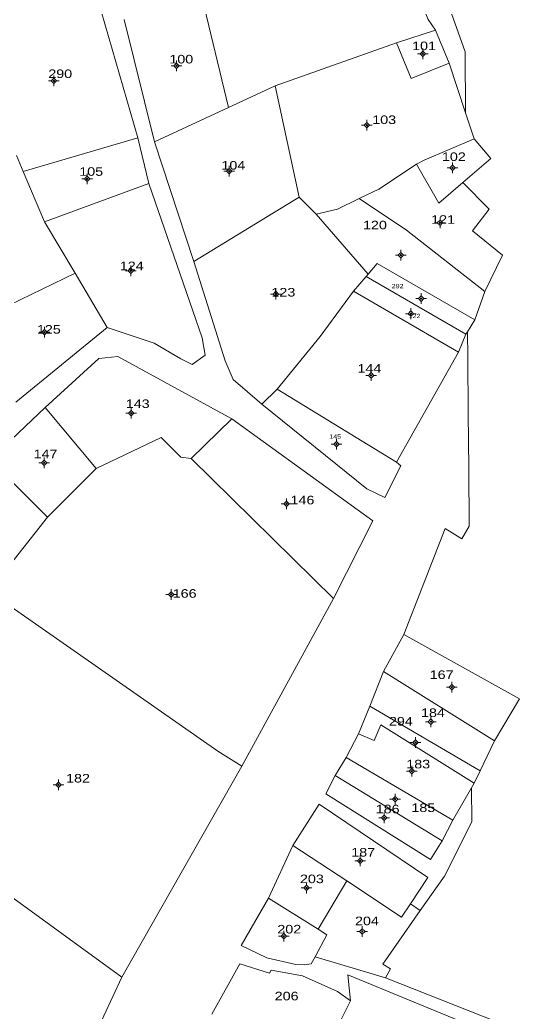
# Model space of a CAD drawing. Header units: metres. Extents: x 551522 to 552085, y 1838930 to 1839520.
# Drawn here: x 551956.6 to 552077.6, y 1839129.6 to 1839361.6 of the extents above; entities that cross this region are included whole.
import ezdxf

# ---------------------------------------------------------------- set-up
doc = ezdxf.new("R2010")
doc.units = ezdxf.units.M
doc.header["$LTSCALE"] = 0.8
doc.layers.add('10', color=7, linetype='Continuous', lineweight=13)
doc.layers.add('11', color=7, linetype='Continuous', lineweight=13)
doc.layers.add('15', color=7, linetype='Continuous')

msp = doc.modelspace()

# ---------------------------------------------------------------- hatches: boundary and pattern name
at = {"layer": '11'}
for points in [[(552050.8306, 1839353.6424, 1), (552050.5306, 1839353.6424, 1)], [(551993.3204, 1839350.8602, 1), (551993.0204, 1839350.8602, 1)], [(551964.6649, 1839347.3159, 1), (551964.3649, 1839347.3159, 1)], [(552037.787, 1839336.9632, 1), (552037.487, 1839336.9632, 1)], [(552057.7855, 1839327.011, 1), (552057.4855, 1839327.011, 1)], [(551972.4111, 1839324.4319, 1), (551972.1111, 1839324.4319, 1)], [(552005.6236, 1839326.2051, 1), (552005.3236, 1839326.2051, 1)], [(552054.8592, 1839314.1791, 1), (552054.5592, 1839314.1791, 1)], [(552045.7063, 1839306.6501, 1), (552045.4063, 1839306.6501, 1)], [(551982.6613, 1839302.967, 1), (551982.3613, 1839302.967, 1)], [(552016.5328, 1839297.5517, 1), (552016.2328, 1839297.5517, 1)], [(552050.4397, 1839296.467, 1), (552050.1397, 1839296.467, 1)], [(552048.0784, 1839292.961, 1), (552047.7784, 1839292.961, 1)], [(551962.4323, 1839288.645, 1), (551962.1323, 1839288.645, 1)], [(552038.7515, 1839278.5617, 1), (552038.4515, 1839278.5617, 1)], [(551982.7365, 1839269.7042, 1), (551982.4365, 1839269.7042, 1)], [(552030.6888, 1839262.4704, 1), (552030.3888, 1839262.4704, 1)], [(551962.3697, 1839258.1332, 1), (551962.0697, 1839258.1332, 1)], [(552019.0181, 1839248.5775, 1), (552018.7181, 1839248.5775, 1)], [(551992.0423, 1839227.4082, 1), (551991.7423, 1839227.4082, 1)], [(552057.6227, 1839205.7357, 1), (552057.3227, 1839205.7357, 1)], [(552052.7517, 1839197.6926, 1), (552052.4517, 1839197.6926, 1)], [(552049.1494, 1839192.8202, 1), (552048.8494, 1839192.8202, 1)], [(552048.2635, 1839186.1394, 1), (552047.9635, 1839186.1394, 1)], [(551965.7134, 1839182.9645, 1), (551965.4134, 1839182.9645, 1)], [(552044.3505, 1839179.6113, 1), (552044.0505, 1839179.6113, 1)], [(552041.8237, 1839175.2439, 1), (552041.5237, 1839175.2439, 1)], [(552036.1795, 1839165.1889, 1), (552035.8795, 1839165.1889, 1)], [(552023.6923, 1839158.8635, 1), (552023.3923, 1839158.8635, 1)], [(552036.7135, 1839148.6925, 1), (552036.4135, 1839148.6925, 1)], [(552018.3576, 1839147.5781, 1), (552018.0576, 1839147.5781, 1)]]:
    msp.add_hatch(color=256, dxfattribs=at).paths.add_polyline_path(points)

# ---------------------------------------------------------------- linework, layer by layer
at = {"layer": '10'}
for p, q in [((551974.39, 1839367.85), (551984.09, 1839333.98)), ((551998.9, 1839367.72), (552005.27, 1839341.08)), ((551980.93, 1839361.61), (551988.04, 1839333.07)), ((552044.51, 1839356.19), (552053.64, 1839359.15)), ((552053.64, 1839359.15), (552056.85, 1839351.45)), ((552016.22, 1839346.17), (552044.51, 1839356.19)), ((552056.85, 1839351.45), (552060.68, 1839339.83)), ((552005.27, 1839341.08), (552016.22, 1839346.17)), ((552016.22, 1839346.17), (552021.81, 1839320.16)), ((551988.04, 1839333.07), (552005.27, 1839341.08)), ((552060.68, 1839339.83), (552062.67, 1839333.81)), ((551957.33, 1839326.19), (551984.09, 1839333.98)), ((551984.09, 1839333.98), (551986.71, 1839323.34)), ((551988.04, 1839333.07), (551997.16, 1839305.11)), ((551955.77, 1839329.87), (551957.33, 1839326.19)), ((551957.33, 1839326.19), (551962.33, 1839314.39)), ((551962.33, 1839314.39), (551986.71, 1839323.34)), ((551997.16, 1839305.11), (552021.81, 1839320.16)), ((552021.81, 1839320.16), (552025.78, 1839316.22)), ((552025.78, 1839316.22), (552037.95, 1839302.22)), ((551962.33, 1839314.39), (551969.44, 1839302.39)), ((551949.09, 1839292.54), (551969.44, 1839302.39)), ((551969.44, 1839302.39), (551976.94, 1839289.75)), ((552034.51, 1839298.19), (552037.43, 1839301.61)), ((552037.43, 1839301.61), (552037.95, 1839302.22)), ((552037.43, 1839301.61), (552060.74, 1839288.15)), ((552034.51, 1839298.19), (552059, 1839284)), ((552062.86, 1839291.54), (552065.2, 1839298.14)), ((551955.59, 1839272.28), (551976.94, 1839289.75)), ((552061.13, 1839288.75), (552062.86, 1839291.54)), ((552059, 1839284), (552060.74, 1839288.15)), ((552060.74, 1839288.15), (552061.13, 1839288.75)), ((552044.53, 1839258.25), (552059, 1839284)), ((552013.06, 1839271.8), (552016.63, 1839275.32)), ((552016.63, 1839275.32), (552044.53, 1839258.25)), ((551949.52, 1839258.84), (551962.48, 1839271.03)), ((551962.48, 1839271.03), (551974.4, 1839256.83)), ((551996.56, 1839259.14), (552006.05, 1839268.41)), ((551949.52, 1839258.84), (551963.02, 1839245.47)), ((551996.56, 1839259.14), (552029.86, 1839226.47)), ((551963.02, 1839245.47), (551974.4, 1839256.83)), ((551949.32, 1839228.12), (551963.02, 1839245.47)), ((552008.38, 1839187.34), (552029.86, 1839226.47)), ((552041.53, 1839209.39), (552046.29, 1839218.04)), ((552038.28, 1839201.35), (552041.53, 1839209.39)), ((552041.53, 1839209.39), (552067.42, 1839193.2)), ((552035.66, 1839194.85), (552038.28, 1839201.35)), ((552038.28, 1839201.35), (552064.08, 1839186.23)), ((552032.78, 1839189.3), (552035.66, 1839194.85)), ((552064.08, 1839186.23), (552067.42, 1839193.2)), ((552030.21, 1839185.14), (552032.78, 1839189.3)), ((552032.78, 1839189.3), (552057.74, 1839174.67)), ((551980.41, 1839138.07), (552008.38, 1839187.34)), ((552062.69, 1839183.35), (552064.08, 1839186.23)), ((552030.21, 1839185.14), (552055.24, 1839169.86)), ((552062.06, 1839182.25), (552062.69, 1839183.35)), ((552057.74, 1839174.67), (552062.06, 1839182.25)), ((551926.91, 1839176.82), (551980.41, 1839138.07)), ((552055.24, 1839169.86), (552057.74, 1839174.67)), ((552014.62, 1839156.51), (552020.29, 1839168.78)), ((552020.29, 1839168.78), (552032.91, 1839160.51)), ((552026.25, 1839149.23), (552032.91, 1839160.51)), ((552014.62, 1839156.51), (552026.25, 1839149.23)), ((552047.8, 1839155.2), (552050.11, 1839153.62)), ((552025.53, 1839142.81), (552042.01, 1839137.89)), ((551959.38, 1839093.18), (551980.41, 1839138.07))]:
    msp.add_line(p, q, dxfattribs=at)
for points in [[(552065.17, 1839398.2), (552067.84, 1839396.46), (552064.26, 1839385.14), (552063.68, 1839385.3), (552059.82, 1839373.08), (552057.04, 1839364.1), (552060.56, 1839354.1), (552060.68, 1839339.83)], [(552040.24, 1839389.98), (552051.92, 1839361.65), (552053.64, 1839359.15)], [(552044.51, 1839356.19), (552047.95, 1839347.87), (552056.85, 1839351.45)], [(552049.22, 1839327.84), (552051.01, 1839328.8), (552062.67, 1839333.81)], [(552062.67, 1839333.81), (552066.56, 1839329.23), (552060.01, 1839323.59)], [(552035.79, 1839319.86), (552040.39, 1839322.07), (552049.22, 1839327.84)], [(552049.22, 1839327.84), (552054.41, 1839318.76), (552060.01, 1839323.59)], [(551986.71, 1839323.34), (551999.12, 1839287.32), (551999.87, 1839283.29), (551996.82, 1839281.1), (551994.17, 1839282.39), (551987.92, 1839286.05), (551976.94, 1839289.75)], [(552060.01, 1839323.59), (552066.16, 1839317.4), (552062.32, 1839312.29), (552069.29, 1839306.59), (552065.2, 1839298.14)], [(552025.78, 1839316.22), (552030.74, 1839317.33), (552035.79, 1839319.86)], [(552035.79, 1839319.86), (552046.86, 1839312.48), (552065.2, 1839298.14)], [(551997.16, 1839305.11), (552004.49, 1839281.92), (552006.38, 1839277.57), (552013.06, 1839271.8)], [(552037.95, 1839302.22), (552040.03, 1839304.66), (552062.86, 1839291.54)], [(552016.63, 1839275.32), (552026.73, 1839287.64), (552034.51, 1839298.19)], [(552046.29, 1839218.04), (552055.9, 1839242.79), (552059.82, 1839240.41), (552061.53, 1839243.36), (552061.41, 1839256.77), (552061.3, 1839269.7), (552061.18, 1839282.68), (552061.13, 1839288.75)], [(551962.48, 1839271.03), (551975.04, 1839282.47), (551979.42, 1839282.97), (552006.05, 1839268.41)], [(552013.06, 1839271.8), (552037.61, 1839252.04), (552041.83, 1839250.04), (552045.59, 1839257.46), (552044.53, 1839258.25)], [(552029.86, 1839226.47), (552039.02, 1839244.56), (552006.05, 1839268.41)], [(551974.4, 1839256.83), (551989.6, 1839264.04), (551994.18, 1839259.45), (551996.56, 1839259.14)], [(551951.1, 1839226.88), (552002.78, 1839190.81), (552008.38, 1839187.34)], [(552067.42, 1839193.2), (552073.3, 1839203.06), (552046.29, 1839218.04)], [(552035.66, 1839194.85), (552039.34, 1839193.29), (552040.91, 1839196.97), (552062.69, 1839183.35)], [(552030.21, 1839185.14), (552028.06, 1839180.88), (552052.5, 1839165.49), (552055.24, 1839169.86)], [(552050.11, 1839153.62), (552055.76, 1839161.64), (552062.13, 1839174.31), (552062.06, 1839182.25)], [(552047.8, 1839155.2), (552051.86, 1839161.31), (552026.47, 1839178.44), (552020.29, 1839168.78)], [(552032.91, 1839160.51), (552045.68, 1839152.01), (552047.8, 1839155.2)], [(552014.62, 1839156.51), (552008.25, 1839145.46), (552014.23, 1839142.54), (552021, 1839140.97), (552023, 1839140.88), (552024.58, 1839141.14), (552025.53, 1839142.81)], [(552042.01, 1839137.89), (552043.11, 1839140), (552041.34, 1839141.07), (552050.11, 1839153.62)], [(552026.25, 1839149.23), (552028.28, 1839147.89), (552025.53, 1839142.81)], [(552001.38, 1839129.41), (552007.93, 1839141.13), (552014.88, 1839139), (552015.29, 1839139.7), (552022.57, 1839138.38), (552030.75, 1839134.7), (552033.81, 1839132.52)], [(552033.81, 1839132.52), (552033.14, 1839138.55), (552077.38, 1839120.37)], [(552077.38, 1839120.37), (552077.64, 1839123.76), (552042.01, 1839137.89)], [(552033.81, 1839132.52), (552029.3, 1839123.51), (552037.93, 1839118.66), (552034.83, 1839111.5)]]:
    msp.add_lwpolyline(points, dxfattribs=at)
at = {"layer": '11'}
for p, q in [((552050.68, 1839354.89), (552050.68, 1839354.27)), ((552050.06, 1839353.64), (552049.43, 1839353.64)), ((552050.68, 1839353.02), (552050.68, 1839352.39)), ((552051.93, 1839353.64), (552051.31, 1839353.64)), ((551992.55, 1839350.86), (551991.92, 1839350.86)), ((551993.17, 1839352.11), (551993.17, 1839351.49)), ((551993.17, 1839350.24), (551993.17, 1839349.61)), ((551994.42, 1839350.86), (551993.8, 1839350.86)), ((551964.52, 1839348.57), (551964.52, 1839347.94)), ((551963.89, 1839347.32), (551963.27, 1839347.32)), ((551964.52, 1839346.69), (551964.52, 1839346.07)), ((551965.77, 1839347.32), (551965.14, 1839347.32)), ((552037.01, 1839336.96), (552036.39, 1839336.96)), ((552037.64, 1839338.21), (552037.64, 1839337.59)), ((552037.64, 1839336.34), (552037.64, 1839335.71)), ((552038.89, 1839336.96), (552038.26, 1839336.96)), ((552005.47, 1839327.46), (552005.47, 1839326.83)), ((552057.01, 1839327.01), (552056.39, 1839327.01)), ((552057.64, 1839328.26), (552057.64, 1839327.64)), ((552058.89, 1839327.01), (552058.26, 1839327.01)), ((551971.64, 1839324.43), (551971.01, 1839324.43)), ((551972.26, 1839325.68), (551972.26, 1839325.06)), ((551973.51, 1839324.43), (551972.89, 1839324.43)), ((552004.85, 1839326.21), (552004.22, 1839326.21)), ((552005.47, 1839325.58), (552005.47, 1839324.96)), ((552006.72, 1839326.21), (552006.1, 1839326.21)), ((552057.64, 1839326.39), (552057.64, 1839325.76)), ((551972.26, 1839323.81), (551972.26, 1839323.18)), ((552054.71, 1839315.43), (552054.71, 1839314.8)), ((552054.08, 1839314.18), (552053.46, 1839314.18)), ((552054.71, 1839313.55), (552054.71, 1839312.93)), ((552055.96, 1839314.18), (552055.33, 1839314.18)), ((552044.93, 1839306.65), (552044.31, 1839306.65)), ((552045.56, 1839307.9), (552045.56, 1839307.28)), ((552045.56, 1839306.03), (552045.56, 1839305.4)), ((552046.81, 1839306.65), (552046.18, 1839306.65)), ((551982.51, 1839304.22), (551982.51, 1839303.59)), ((551981.89, 1839302.97), (551981.26, 1839302.97)), ((551982.51, 1839302.34), (551982.51, 1839301.72)), ((551983.76, 1839302.97), (551983.14, 1839302.97)), ((552015.76, 1839297.55), (552015.13, 1839297.55)), ((552016.38, 1839298.8), (552016.38, 1839298.18)), ((552016.38, 1839296.93), (552016.38, 1839296.3)), ((552017.63, 1839297.55), (552017.01, 1839297.55)), ((552050.29, 1839297.72), (552050.29, 1839297.09)), ((552049.66, 1839296.47), (552049.04, 1839296.47)), ((552050.29, 1839295.84), (552050.29, 1839295.22)), ((552051.54, 1839296.47), (552050.91, 1839296.47)), ((552047.3, 1839292.96), (552046.68, 1839292.96)), ((552047.93, 1839294.21), (552047.93, 1839293.59)), ((552047.93, 1839292.34), (552047.93, 1839291.71)), ((552049.18, 1839292.96), (552048.55, 1839292.96)), ((551962.28, 1839289.89), (551962.28, 1839289.27)), ((551961.66, 1839288.64), (551961.03, 1839288.64)), ((551962.28, 1839288.02), (551962.28, 1839287.39)), ((551963.53, 1839288.64), (551962.91, 1839288.64)), ((552037.98, 1839278.56), (552037.35, 1839278.56)), ((552038.6, 1839279.81), (552038.6, 1839279.19)), ((552039.85, 1839278.56), (552039.23, 1839278.56)), ((552038.6, 1839277.94), (552038.6, 1839277.31)), ((551981.96, 1839269.7), (551981.34, 1839269.7)), ((551982.59, 1839270.95), (551982.59, 1839270.33)), ((551982.59, 1839269.08), (551982.59, 1839268.45)), ((551983.84, 1839269.7), (551983.21, 1839269.7)), ((552029.91, 1839262.47), (552029.29, 1839262.47)), ((552030.54, 1839263.72), (552030.54, 1839263.1)), ((552030.54, 1839261.85), (552030.54, 1839261.22)), ((552031.79, 1839262.47), (552031.16, 1839262.47)), ((551961.59, 1839258.13), (551960.97, 1839258.13)), ((551962.22, 1839259.38), (551962.22, 1839258.76)), ((551962.22, 1839257.51), (551962.22, 1839256.88)), ((551963.47, 1839258.13), (551962.84, 1839258.13)), ((552018.24, 1839248.58), (552017.62, 1839248.58)), ((552018.87, 1839249.83), (552018.87, 1839249.2)), ((552018.87, 1839247.95), (552018.87, 1839247.33)), ((552020.12, 1839248.58), (552019.49, 1839248.58)), ((551991.27, 1839227.41), (551990.64, 1839227.41)), ((551991.89, 1839228.66), (551991.89, 1839228.03)), ((551993.14, 1839227.41), (551992.52, 1839227.41)), ((551991.89, 1839226.78), (551991.89, 1839226.16)), ((552057.47, 1839206.99), (552057.47, 1839206.36)), ((552056.85, 1839205.74), (552056.22, 1839205.74)), ((552057.47, 1839205.11), (552057.47, 1839204.49)), ((552058.72, 1839205.74), (552058.1, 1839205.74)), ((552051.98, 1839197.69), (552051.35, 1839197.69)), ((552052.6, 1839198.94), (552052.6, 1839198.32)), ((552052.6, 1839197.07), (552052.6, 1839196.44)), ((552053.85, 1839197.69), (552053.23, 1839197.69)), ((552048.37, 1839192.82), (552047.75, 1839192.82)), ((552049, 1839194.07), (552049, 1839193.45)), ((552049, 1839192.2), (552049, 1839191.57)), ((552050.25, 1839192.82), (552049.62, 1839192.82)), ((552047.49, 1839186.14), (552046.86, 1839186.14)), ((552048.11, 1839187.39), (552048.11, 1839186.76)), ((552048.11, 1839185.51), (552048.11, 1839184.89)), ((552049.36, 1839186.14), (552048.74, 1839186.14)), ((551964.94, 1839182.96), (551964.31, 1839182.96)), ((551965.56, 1839184.21), (551965.56, 1839183.59)), ((551966.81, 1839182.96), (551966.19, 1839182.96)), ((551965.56, 1839182.34), (551965.56, 1839181.71)), ((552044.2, 1839180.86), (552044.2, 1839180.24)), ((552043.58, 1839179.61), (552042.95, 1839179.61)), ((552044.2, 1839178.99), (552044.2, 1839178.36)), ((552045.45, 1839179.61), (552044.83, 1839179.61)), ((552041.67, 1839176.49), (552041.67, 1839175.87)), ((552041.05, 1839175.24), (552040.42, 1839175.24)), ((552041.67, 1839174.62), (552041.67, 1839173.99)), ((552042.92, 1839175.24), (552042.3, 1839175.24)), ((552035.4, 1839165.19), (552034.78, 1839165.19)), ((552036.03, 1839166.44), (552036.03, 1839165.81)), ((552036.03, 1839164.56), (552036.03, 1839163.94)), ((552037.28, 1839165.19), (552036.65, 1839165.19)), ((552023.54, 1839160.11), (552023.54, 1839159.49)), ((552022.92, 1839158.86), (552022.29, 1839158.86)), ((552023.54, 1839158.24), (552023.54, 1839157.61)), ((552024.79, 1839158.86), (552024.17, 1839158.86)), ((552018.21, 1839148.83), (552018.21, 1839148.2)), ((552035.94, 1839148.69), (552035.31, 1839148.69)), ((552036.56, 1839149.94), (552036.56, 1839149.32)), ((552037.81, 1839148.69), (552037.19, 1839148.69)), ((552017.58, 1839147.58), (552016.96, 1839147.58)), ((552018.21, 1839146.95), (552018.21, 1839146.33)), ((552019.46, 1839147.58), (552018.83, 1839147.58)), ((552036.56, 1839148.07), (552036.56, 1839147.44))]:
    msp.add_line(p, q, dxfattribs=at)
for points in [[(552050.68, 1839354.27), (552050.06, 1839353.64), (552050.68, 1839353.02), (552051.31, 1839353.64)], [(551993.17, 1839351.49), (551992.55, 1839350.86), (551993.17, 1839350.24), (551993.8, 1839350.86)], [(551964.52, 1839347.94), (551963.89, 1839347.32), (551964.52, 1839346.69), (551965.14, 1839347.32)], [(552037.64, 1839337.59), (552037.01, 1839336.96), (552037.64, 1839336.34), (552038.26, 1839336.96)], [(552005.47, 1839326.83), (552004.85, 1839326.21), (552005.47, 1839325.58), (552006.1, 1839326.21)], [(552057.64, 1839327.64), (552057.01, 1839327.01), (552057.64, 1839326.39), (552058.26, 1839327.01)], [(551972.26, 1839325.06), (551971.64, 1839324.43), (551972.26, 1839323.81), (551972.89, 1839324.43)], [(552054.71, 1839314.8), (552054.08, 1839314.18), (552054.71, 1839313.55), (552055.33, 1839314.18)], [(552045.56, 1839307.28), (552044.93, 1839306.65), (552045.56, 1839306.03), (552046.18, 1839306.65)], [(551982.51, 1839303.59), (551981.89, 1839302.97), (551982.51, 1839302.34), (551983.14, 1839302.97)], [(552016.38, 1839298.18), (552015.76, 1839297.55), (552016.38, 1839296.93), (552017.01, 1839297.55)], [(552050.29, 1839297.09), (552049.66, 1839296.47), (552050.29, 1839295.84), (552050.91, 1839296.47)], [(552047.93, 1839293.59), (552047.3, 1839292.96), (552047.93, 1839292.34), (552048.55, 1839292.96)], [(551962.28, 1839289.27), (551961.66, 1839288.64), (551962.28, 1839288.02), (551962.91, 1839288.64)], [(552038.6, 1839279.19), (552037.98, 1839278.56), (552038.6, 1839277.94), (552039.23, 1839278.56)], [(551982.59, 1839270.33), (551981.96, 1839269.7), (551982.59, 1839269.08), (551983.21, 1839269.7)], [(552030.54, 1839263.1), (552029.91, 1839262.47), (552030.54, 1839261.85), (552031.16, 1839262.47)], [(551962.22, 1839258.76), (551961.59, 1839258.13), (551962.22, 1839257.51), (551962.84, 1839258.13)], [(552018.87, 1839249.2), (552018.24, 1839248.58), (552018.87, 1839247.95), (552019.49, 1839248.58)], [(551991.89, 1839228.03), (551991.27, 1839227.41), (551991.89, 1839226.78), (551992.52, 1839227.41)], [(552057.47, 1839206.36), (552056.85, 1839205.74), (552057.47, 1839205.11), (552058.1, 1839205.74)], [(552052.6, 1839198.32), (552051.98, 1839197.69), (552052.6, 1839197.07), (552053.23, 1839197.69)], [(552049, 1839193.45), (552048.37, 1839192.82), (552049, 1839192.2), (552049.62, 1839192.82)], [(552048.11, 1839186.76), (552047.49, 1839186.14), (552048.11, 1839185.51), (552048.74, 1839186.14)], [(551965.56, 1839183.59), (551964.94, 1839182.96), (551965.56, 1839182.34), (551966.19, 1839182.96)], [(552044.2, 1839180.24), (552043.58, 1839179.61), (552044.2, 1839178.99), (552044.83, 1839179.61)], [(552041.67, 1839175.87), (552041.05, 1839175.24), (552041.67, 1839174.62), (552042.3, 1839175.24)], [(552036.03, 1839165.81), (552035.4, 1839165.19), (552036.03, 1839164.56), (552036.65, 1839165.19)], [(552023.54, 1839159.49), (552022.92, 1839158.86), (552023.54, 1839158.24), (552024.17, 1839158.86)], [(552018.21, 1839148.2), (552017.58, 1839147.58), (552018.21, 1839146.95), (552018.83, 1839147.58)], [(552036.56, 1839149.32), (552035.94, 1839148.69), (552036.56, 1839148.07), (552037.19, 1839148.69)]]:
    msp.add_lwpolyline(points, close=True, dxfattribs=at)
for centre in [(552050.6806, 1839353.6424), (551993.1704, 1839350.8602), (551964.5149, 1839347.3159), (552037.637, 1839336.9632), (552057.6355, 1839327.011), (551972.2611, 1839324.4319), (552005.4736, 1839326.2051), (552054.7092, 1839314.1791), (552045.5563, 1839306.6501), (551982.5113, 1839302.967), (552016.3828, 1839297.5517), (552050.2897, 1839296.467), (552047.9284, 1839292.961), (551962.2823, 1839288.645), (552038.6015, 1839278.5617), (551982.5865, 1839269.7042), (552030.5388, 1839262.4704), (551962.2197, 1839258.1332), (552018.8681, 1839248.5775), (551991.8923, 1839227.4082), (552057.4727, 1839205.7357), (552052.6017, 1839197.6926), (552048.9994, 1839192.8202), (552048.1135, 1839186.1394), (551965.5634, 1839182.9645), (552044.2005, 1839179.6113), (552041.6737, 1839175.2439), (552036.0295, 1839165.1889), (552023.5423, 1839158.8635), (552036.5635, 1839148.6925), (552018.2076, 1839147.5781)]:
    msp.add_circle(centre, 0.15, dxfattribs=at)

# ---------------------------------------------------------------- texts
at = {"layer": '15', "width": 1.25}
for s, height, p in [('101', 2, (552048.19, 1839354.49)), ('100', 2, (551991.47, 1839351.38)), ('290', 2, (551963.19, 1839347.98)), ('103', 2, (552038.88, 1839337.24)), ('102', 2, (552055.16, 1839328.61)), ('105', 2, (551970.43, 1839325.15)), ('104', 2, (552003.64, 1839326.6)), ('121', 2, (552052.65, 1839313.94)), ('120', 2, (552036.72, 1839312.66)), ('124', 2, (551979.9, 1839303.11)), ('123', 2, (552015.33, 1839296.96)), ('292', 1, (552043.41, 1839298.89)), ('122', 1, (552047.36, 1839291.93)), ('125', 2, (551960.54, 1839288.3)), ('144', 2, (552035.43, 1839279.18)), ('143', 2, (551981.3, 1839270.93)), ('145', 1, (552028.83, 1839263.77)), ('147', 2, (551959.76, 1839259.22)), ('146', 2, (552019.79, 1839248.44)), ('166', 2, (551992.26, 1839226.63)), ('167', 2, (552052.3, 1839207.66)), ('184', 2, (552050.28, 1839198.79)), ('294', 2, (552042.78, 1839196.79)), ('183', 2, (552046.83, 1839186.79)), ('182', 2, (551967.35, 1839183.49)), ('186', 2, (552039.69, 1839176.29)), ('185', 2, (552048.02, 1839176.6)), ('187', 2, (552033.98, 1839166.2)), ('203', 2, (552021.99, 1839159.99)), ('204', 2, (552034.85, 1839150.17)), ('202', 2, (552016.7, 1839148.24)), ('206', 2, (552016.09, 1839132.63))]:
    msp.add_text(s, height=height, dxfattribs=at).set_placement(p)

doc.saveas('drawing.dxf')
